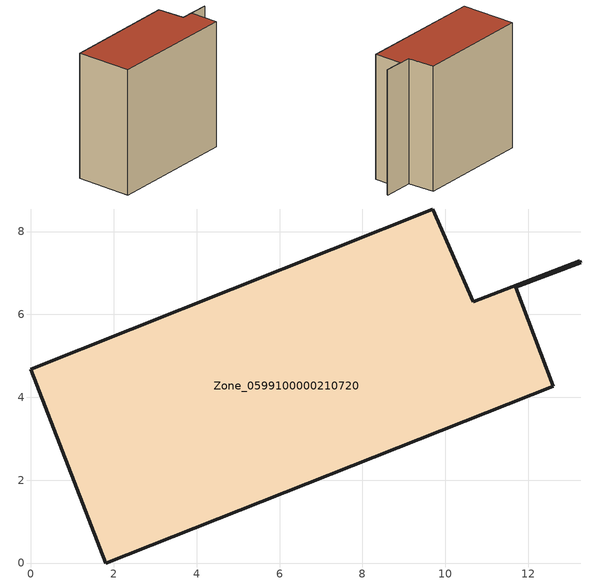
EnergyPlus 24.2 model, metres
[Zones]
Zone_0599100000210720
 floor ground (C_G): 0,4.68 9.69,8.54 10.68,6.3 13.25,7.29 13.27,7.25 11.71,6.66 12.61,4.26 1.8,0 z0
 wall outside (C_F): 1.8,0 12.61,4.26 11.71,6.66 13.27,7.25 13.25,7.29 10.68,6.3 9.69,8.54 0,4.68 1.8,0 z0:11.24
 roof outside (C_R): 13.25,7.29 10.68,6.3 9.69,8.54 0,4.68 1.8,0 12.61,4.26 11.71,6.66 13.27,7.25 z11.24
[BUILDING]
Pand.0599100000210720: North Axis=0; Terrain=City; Loads Convergence Tolerance Value=0.04; Temperature Convergence Tolerance Value=0.4; Solar Distribution=FullExterior; Maximum Number of Warmup Days=25; Minimum Number of Warmup Days=1
[Site:Location]
Rotterdam.The.Hague.AP_ZH_NLD Design_Conditions: Latitude=51.96; Longitude=4.45; Time Zone=1; Elevation=-4.5
[SITE:GROUNDTEMPERATURE:BUILDINGSURFACE]
18, 18, 18, 18, 18, 18, 18, 18, 18, 18, 18, 18
[MATERIAL] Thermal Absorptance=0.9; Solar Absorptance=0.7; Visible Absorptance=0.7
Name | Roughness | Thickness | Conductivity | Density | Specific Heat
G.TI.1946 | MediumSmooth | 0.15 | 1 | 540 | 1210
F.TI.1946 | Rough | 0.3 | 0.857143 | 1920 | 840
R.TI.1946 | MediumRough | 0.2 | 0.1 | 1500 | 1000
[CONSTRUCTION]
C_G: G.TI.1946
C_F: F.TI.1946
C_R: R.TI.1946
[ZONE]
Zone_0599100000210720: Type=1; Multiplier=1; Ceiling Height=Autocalculate; Volume=Autocalculate; Floor Area=autocalculate; Part of Total Floor Area=Yes
[ZONEINFILTRATION:DESIGNFLOWRATE]
Infil_Zone_0599100000210720: Zone or ZoneList or Space or SpaceList=Zone_0599100000210720; Schedule=AlwaysOn; Design Flow Rate Calculation Method=Flow/Area; Flow Rate per Floor Area=0.003; Constant Term Coefficient=1; Temperature Term Coefficient=0; Velocity Term Coefficient=0; Velocity Squared Term Coefficient=0
[HVACTEMPLATE:ZONE:IDEALLOADSAIRSYSTEM]
Zone_0599100000210720: Maximum Heating Supply Air Temperature=50; Minimum Cooling Supply Air Temperature=13; Maximum Heating Supply Air Humidity Ratio=0.0156; Minimum Cooling Supply Air Humidity Ratio=0.0077; Heating Limit=NoLimit; Cooling Limit=NoLimit; Dehumidification Control Type=ConstantSensibleHeatRatio; Cooling Sensible Heat Ratio=0.7; Dehumidification Setpoint=60; Humidification Control Type=None; Humidification Setpoint=30; Outdoor Air Method=None; Outdoor Air Flow Rate per Person=0.00944; Outdoor Air Flow Rate per Zone Floor Area=0; Outdoor Air Flow Rate per Zone=0; Demand Controlled Ventilation Type=None; Outdoor Air Economizer Type=NoEconomizer; Heat Recovery Type=None; Sensible Heat Recovery Effectiveness=0.7; Latent Heat Recovery Effectiveness=0.65
[ZONECONTROL:THERMOSTAT]
ThermostatControl_Zone_0599100000210720: Zone or ZoneList=Zone_0599100000210720; Control Type Schedule=DualSetpointControlType; Control 1=Thermostat_Zone_0599100000210720; Temperature Difference Between Cutout And Setpoint=0
[THERMOSTATSETPOINT:DUALSETPOINT]
Thermostat_Zone_0599100000210720: Heating Setpoint Temperature Schedule=HeatingSetpoint_Zone_0599100000210720; Cooling Setpoint Temperature Schedule=CoolingSetpoint_Zone_0599100000210720
[SCHEDULE:COMPACT]
HeatingSetpoint_Zone_0599100000210720: Through: 12/31, For: AllDays, Until: 24:00, 21
CoolingSetpoint_Zone_0599100000210720: Through: 12/31, For: AllDays, Until: 24:00, 24
DualSetpointControlType: Through: 12/31, For: AllDays, Until: 24:00, 4
AlwaysOn: Through: 12/31, For: AllDays, Until: 24:00, 1
